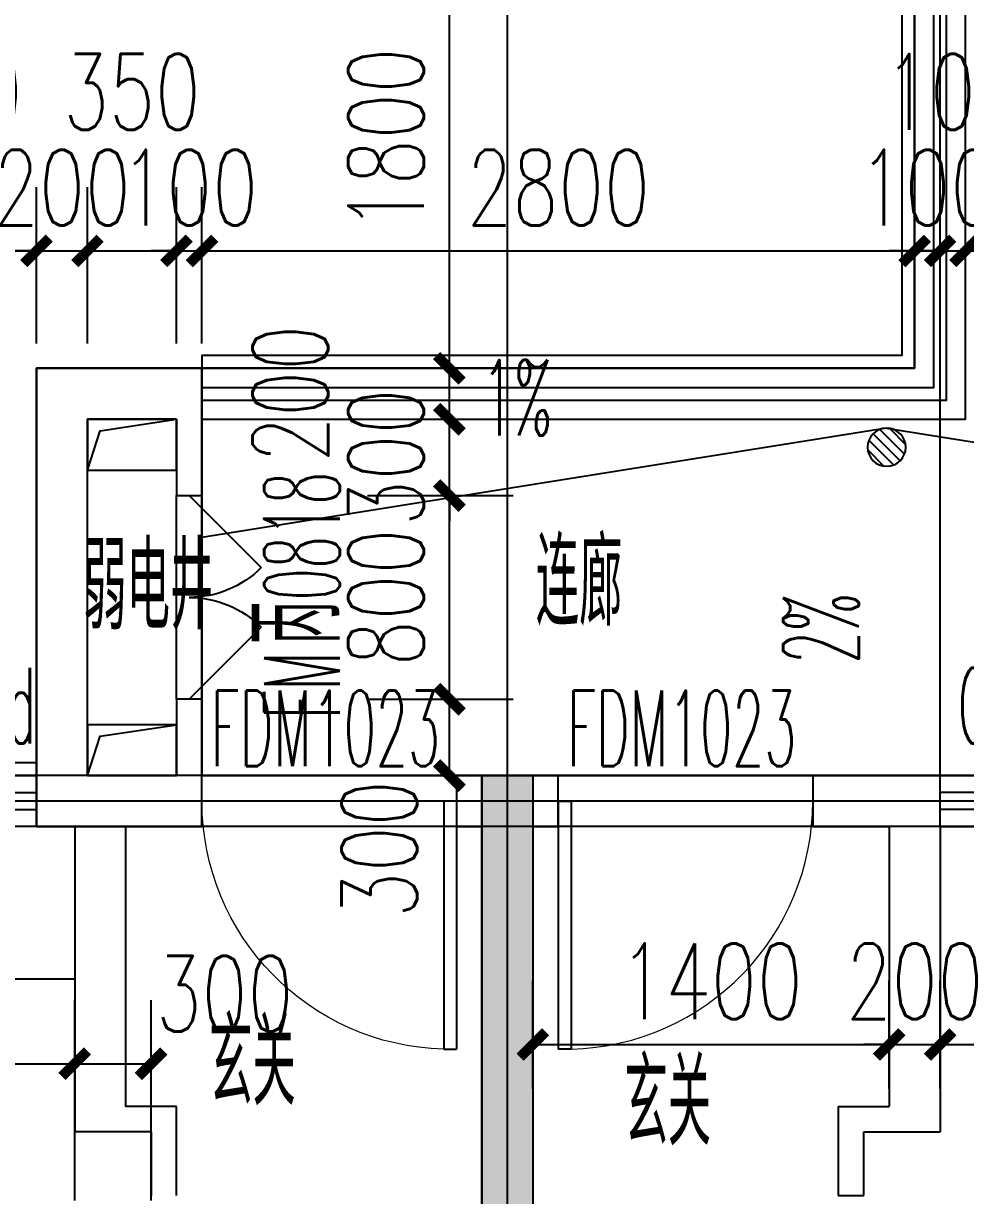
# Model space of a CAD drawing. Extents: x -59851 to 653804, y -249523 to 437614.
# Drawn here: x -25615 to -21914, y 75656 to 80261 of the extents above; entities that cross this region are included whole.
import ezdxf

# ---------------------------------------------------------------- set-up
doc = ezdxf.new("R2010")
doc.units = 0
doc.header["$LTSCALE"] = 1000
doc.header["$MEASUREMENT"] = 0
doc.linetypes.add('CONTINOUS', pattern=[0])
doc.layers.add('A-area(算全面积)', color=21, linetype='Continuous', plot=False)
for name, color, linetype in [('A-Lvtry（厨房）', 5, 'CONTINOUS'), ('A-洞口', 105, 'Continuous'), ('A-第三道尺寸线', 105, 'Continuous'), ('A-线脚看线', 9, 'Continuous'), ('AE-FLOR', 151, 'Continuous'), ('DIM_SYMB', 3, 'Continuous'), ('DOOR_FIRE', 4, 'Continuous'), ('DOOR_FIRE_TEXT', 7, 'Continuous'), ('DOTE', 16, 'Continuous'), ('LABEL_PM', 7, 'Continuous'), ('mianji', 6, 'Continuous'), ('NL', 5, 'Continuous'), ('PUB_HATCH', 8, 'Continuous'), ('PUB_TEXT', 7, 'Continuous'), ('WALL', 2, 'Continuous'), ('WINDOW', 4, 'Continuous'), ('WINDOW_TEXT', 7, 'Continuous'), ('ys', 154, 'Continuous'), ('剪力墙', 6, 'Continuous'), ('栏杆', 142, 'Continuous')]:
    doc.layers.add(name, color=color, linetype=linetype)
doc.styles.add('_TCH_DIM', font='SIMPLEX.shx', dxfattribs={"width": 0.7, "bigfont": 'GBCBIG.shx'})
doc.styles.add('_TCH_DIM_T3', font='SIMPLEX.shx', dxfattribs={"width": 0.705882, "bigfont": 'GBCBIG.shx'})
doc.styles.add('_TCH_WINDOW', font='SIMPLEX.shx', dxfattribs={"width": 0.7, "height": 3.5, "bigfont": 'GBCBIG.shx'})
doc.styles.get("Standard").update_dxf_attribs({"font": 'gbenor.shx', "width": 0.7, "bigfont": 'gbcbig.shx'})
doc.dimstyles.new('_TCH_ARCH&&100', dxfattribs={"dimtxt": 297.5, "dimasz": 100, "dimexe": 250, "dimexo": 300, "dimgap": 100, "dimtad": 1, "dimdec": 0, "dimzin": 0, "dimdsep": 46, "dimtxsty": '_TCH_DIM_T3', "dimblk": 'ARCHTICK', "dimcen": 0.09, "dimclrt": 7, "dimazin": 2, "dimtfac": 1, "dimtdec": 0, "dimtix": 1, "dimtmove": 2, "dimatfit": 3, "dimfxl": 0, "dimtolj": 1, "dimtzin": 0, "dimarcsym": 0})

# ---------------------------------------------------------------- blocks, each defined once
blk = doc.blocks.new('fdsfdsgfdsgb')
at = {"layer": 'mianji'}
for points in [[(-168508.2, 145088.3), (-174408.2, 145088.3), (-174408.2, 146588.3), (-180008.2, 146588.3), (-180008.2, 146788.3), (-180608.2, 146788.3), (-180608.2, 143488.3), (-182008.2, 143488.3), (-182008.2, 146588.3), (-189308.2, 146588.3), (-189308.2, 148188.3), (-189958.2, 148188.3), (-189958.1, 146588.3), (-193608.2, 146588.3), (-193608.2, 146788.3), (-194208.2, 146788.3), (-194208.2, 143488.3), (-195608.2, 143488.3), (-195608.2, 146788.3), (-196208.2, 146788.3)], [(-196808.2, 150288.3), (-186908.2, 150288.3), (-186908.2, 150088.3), (-186508.2, 150088.3), (-186508.2, 148188.3), (-189308.2, 148188.3), (-189308.2, 146588.3), (-184508.2, 146588.3), (-184508.2, 151988.3), (-186308.2, 151988.3), (-186308.2, 152188.3), (-186908.2, 152188.3), (-186908.2, 151988.3), (-196808.2, 151988.3)]]:
    blk.add_lwpolyline(points, dxfattribs=at)
blk = doc.blocks.new('zhouxianssceng0329')
at = {"layer": 'DOTE'}
for p, q in [((-23713.7, 132089.9), (-23713.7, 156469.4)), ((-22013.7, 143398.2), (-22013.7, 156469.4)), ((-3313.7, 143398.2), (-44988.6, 143398.2)), ((5501.3, 143298.2), (-44988.6, 143298.2))]:
    blk.add_line(p, q, dxfattribs=at)
blk = doc.blocks.new('jgjlq030328')
at = {"layer": 'PUB_HATCH'}
blk.add_hatch(color=256, dxfattribs=at).paths.add_polyline_path([(-270135, 17011.9), (-269935, 17011.9), (-269935, 15011.9), (-270135, 15011.9), (-270135, 16811.9)])
at = {"layer": '剪力墙'}
blk.add_lwpolyline([(-270135, 17011.9), (-269935, 17011.9), (-269935, 15011.9), (-270135, 15011.9), (-270135, 16811.9)], close=True, dxfattribs=at)
blk.add_lwpolyline([(-270135, 16811.9), (-270135, 16811.9)], dxfattribs=at)
blk = doc.blocks.new('ssxianjiao0329')
at = {"layer": 'A-线脚看线'}
for points in [[(-22163.7, 146998.2), (-22163.7, 145148.2), (-24913.7, 145148.2), (-24913.7, 145098.2)], [(-25563.6, 143498.2), (-25563.6, 143548.2), (-26513.6, 143548.2), (-26513.6, 143498.2)]]:
    blk.add_lwpolyline(points, dxfattribs=at)
blk = doc.blocks.new('$DorLib2D$00000116')
at = {"color": 0}
for p, q in [((-0.5, 0), (-0.1464, 0.3536)), ((0.5, 0), (0.1464, 0.3536))]:
    blk.add_line(p, q, dxfattribs=at)
for centre, start, end in [((-0.5, 0), 0, 45), ((0.5, 0), 135, 180)]:
    blk.add_arc(centre, 0.5, start, end, dxfattribs=at)
blk = doc.blocks.new('3-122')
at = {"layer": 'A-area(算全面积)'}
blk.add_lwpolyline([(-158972, 87498.2), (-158972, 87498.2), (-158972, 87498.2), (-158972, 84098.2), (-156422, 84098.2), (-156422, 84098.2), (-155172, 84098.2), (-155172, 84098.2), (-153572, 84098.2), (-153572, 84298.2), (-152972, 84298.2), (-152972, 80998.2), (-151572, 80998.2), (-151572, 84298.2), (-150972, 84298.2), (-150972, 84098.2), (-149471.9, 84098.2), (-149471.9, 84098.2), (-148222, 84098.2), (-148222, 84098.2), (-147321.9, 84098.2), (-147322, 85698.2), (-143872, 85698.2), (-143872, 87498.2)], close=True, dxfattribs=at)
at = {"layer": 'A-洞口'}
for points in [[(-146772, 85498.2), (-147122, 85498.2), (-147122, 85298.2), (-146772, 85298.2)], [(-146772, 84298.2), (-147122, 84298.2), (-147122, 84098.2), (-146772, 84098.2)]]:
    blk.add_lwpolyline(points, close=True, dxfattribs=at)
for points in [[(-147122, 85298.2), (-147072.3, 85452.4), (-146772, 85498.2)], [(-147122, 84098.2), (-147072.3, 84252.4), (-146772, 84298.2)]]:
    blk.add_lwpolyline(points, dxfattribs=at)
at = {"layer": 'AE-FLOR'}
for points in [[(-146672, 85498.2), (-143672, 85498.2), (-143672, 87598.2)], [(-146672, 85698.2), (-143872, 85698.2), (-143872, 87598.2)]]:
    blk.add_lwpolyline(points, dxfattribs=at)
at = {"layer": 'DOOR_FIRE'}
for p, q in [((-146772, 84398.2), (-146772, 85198.2)), ((-146672, 84398.2), (-146672, 85198.2))]:
    blk.add_line(p, q, dxfattribs=at)
at = {"layer": 'WALL'}
for p, q in [((-147322, 85698.2), (-146672, 85698.2)), ((-147322, 83898.2), (-147322, 85698.2)), ((-146672, 85198.2), (-146672, 85698.2)), ((-147122, 85498.2), (-146772, 85498.2)), ((-147122, 84098.2), (-147122, 85498.2)), ((-146772, 85498.2), (-146772, 85198.2)), ((-146772, 85198.2), (-146672, 85198.2)), ((-146672, 84398.2), (-146772, 84398.2)), ((-146772, 84398.2), (-146772, 84098.2)), ((-146672, 83898.2), (-146672, 84398.2)), ((-147122, 84098.2), (-146772, 84098.2)), ((-147322, 83898.2), (-146672, 83898.2))]:
    blk.add_line(p, q, dxfattribs=at)
at = {"layer": '栏杆'}
for points in [[(-146672, 85573.2), (-143747, 85573.2), (-143747, 87598.2)], [(-146672, 85623.2), (-143797, 85623.2), (-143797, 87598.2)]]:
    blk.add_lwpolyline(points, dxfattribs=at)
at = {"layer": 'DOOR_FIRE', "xscale": -800, "yscale": 800, "zscale": 100, "rotation": 270}
blk.add_blockref('$DorLib2D$00000116', (-146722, 84798.2), dxfattribs=at)
at = {"layer": 'DOOR_FIRE_TEXT', "style": '_TCH_WINDOW'}
for s, height, width, p in [('0818', 297.5, 0.494118, (-146130.6, 84786.2)), ('丙', 337.6, 0.7, (-146130.6, 84614.2)), ('FM', 297.5, 0.494118, (-146130.6, 84320.2))]:
    blk.add_text(s, height=height, rotation=90, dxfattribs=dict(at, width=width)).set_placement(p)
at = {"layer": 'PUB_TEXT', "width": 0.7}
for s, p in [('连廊', (-145360.4, 84688)), ('弱电井', (-147138.2, 84672.9))]:
    blk.add_text(s, height=337.59, dxfattribs=at).set_placement(p)
blk = doc.blocks.new('$DorLib2D$00000001')
for p, q in [((0.45, 0.975), (0.5, 0.975)), ((0.45, 0), (0.45, 0.975)), ((0.5, 0), (0.5, 0.975)), ((0.5, 0), (0.45, 0))]:
    blk.add_line(p, q)
at = {"lineweight": 13}
blk.add_arc((0.475, 0), 0.975, 91.4693, 180, dxfattribs=at)
blk = doc.blocks.new('$TCHSYS$WIN2D')
for p, q in [((-0.5, 0.5), (0.5, 0.5)), ((-0.5, 0.5), (-0.5, -0.5)), ((0.5, 0.5), (0.5, -0.5)), ((0.5, 0.1667), (-0.5, 0.1667)), ((0.5, -0.1667), (-0.5, -0.1667)), ((-0.5, -0.5), (0.5, -0.5))]:
    blk.add_line(p, q)
blk = doc.blocks.new('_ArchTick')
at = {"color": 0, "linetype": 'ByBlock', "const_width": 0.4}
blk.add_lwpolyline([(-0.5, -0.5), (0.5, 0.5)], dxfattribs=at)
blk = doc.blocks.new('*D745')
at = {"layer": 'A-第三道尺寸线', "color": 0, "lineweight": -2, "transparency": 16777216}
for p, q in [((-73179, -36371.8), (-73179, -35584)), ((-71579, -36371.8), (-71579, -35584)), ((-73179, -35834), (-71579, -35834))]:
    blk.add_line(p, q, dxfattribs=at)
at = {"layer": 'Defpoints', "color": 0, "transparency": 16777216}
for p in [(-71579, -35834), (-73179, -36671.8), (-71579, -36671.8)]:
    blk.add_point(p, dxfattribs=at)
at = {"layer": 'A-第三道尺寸线', "color": 0, "lineweight": -2, "transparency": 16777216, "xscale": 100, "yscale": 100, "zscale": 100, "rotation": 180}
blk.add_blockref('_ArchTick', (-73179, -35834), dxfattribs=at)
at = {"layer": 'A-第三道尺寸线', "color": 0, "lineweight": -2, "transparency": 16777216, "xscale": 100, "yscale": 100, "zscale": 100}
blk.add_blockref('_ArchTick', (-71579, -35834), dxfattribs=at)
at = {"layer": 'A-第三道尺寸线', "color": 7, "transparency": 16777216, "insert": (-72379, -35585.2), "char_height": 297.5, "attachment_point": 5, "style": '_TCH_DIM_T3'}
blk.add_mtext('\\A1;1600', dxfattribs=at)
blk = doc.blocks.new('*D746')
at = {"layer": 'A-第三道尺寸线', "color": 0, "lineweight": -2, "transparency": 16777216}
for p, q in [((-71579, -36371.8), (-71579, -35584)), ((-71279, -36371.8), (-71279, -35584)), ((-71579, -35834), (-71279, -35834))]:
    blk.add_line(p, q, dxfattribs=at)
at = {"layer": 'Defpoints', "color": 0, "transparency": 16777216}
for p in [(-71279, -35834), (-71579, -36671.8), (-71279, -36671.8)]:
    blk.add_point(p, dxfattribs=at)
at = {"layer": 'A-第三道尺寸线', "color": 0, "lineweight": -2, "transparency": 16777216, "xscale": 100, "yscale": 100, "zscale": 100, "rotation": 180}
blk.add_blockref('_ArchTick', (-71579, -35834), dxfattribs=at)
at = {"layer": 'A-第三道尺寸线', "color": 0, "lineweight": -2, "transparency": 16777216, "xscale": 100, "yscale": 100, "zscale": 100}
blk.add_blockref('_ArchTick', (-71279, -35834), dxfattribs=at)
at = {"layer": 'A-第三道尺寸线', "color": 7, "transparency": 16777216, "insert": (-70990, -35559), "char_height": 297.5, "attachment_point": 5, "style": '_TCH_DIM_T3'}
blk.add_mtext('\\A1;300', dxfattribs=at)
blk = doc.blocks.new('_LV13')
at = {"color": 0}
for p, q in [((-0.071, 0.495), (-0.495, 0.071)), ((0.183, 0.465), (-0.465, -0.183)), ((0.354, 0.354), (-0.354, -0.354)), ((0.465, 0.183), (-0.183, -0.465)), ((0.495, -0.071), (0.071, -0.495))]:
    blk.add_line(p, q, dxfattribs=at)
blk.add_circle((0, 0), 0.5)
blk = doc.blocks.new('*D958')
at = {"layer": 'A-第三道尺寸线', "color": 0, "lineweight": -2, "transparency": 16777216}
for p, q in [((-23613.7, 76074.7), (-23613.7, 76499)), ((-22213.7, 76074.7), (-22213.7, 76499)), ((-23613.7, 76249), (-22213.7, 76249))]:
    blk.add_line(p, q, dxfattribs=at)
at = {"layer": 'Defpoints', "color": 0, "transparency": 16777216}
for p in [(-22213.7, 76249), (-23613.7, 75774.7), (-22213.7, 75774.7)]:
    blk.add_point(p, dxfattribs=at)
at = {"layer": 'A-第三道尺寸线', "color": 0, "lineweight": -2, "transparency": 16777216, "xscale": 100, "yscale": 100, "zscale": 100, "rotation": 180}
blk.add_blockref('_ArchTick', (-23613.7, 76249), dxfattribs=at)
at = {"layer": 'A-第三道尺寸线', "color": 0, "lineweight": -2, "transparency": 16777216, "xscale": 100, "yscale": 100, "zscale": 100}
blk.add_blockref('_ArchTick', (-22213.7, 76249), dxfattribs=at)
at = {"layer": 'A-第三道尺寸线', "color": 7, "transparency": 16777216, "insert": (-22913.7, 76497.8), "char_height": 297.5, "attachment_point": 5, "style": '_TCH_DIM_T3'}
blk.add_mtext('\\A1;1400', dxfattribs=at)
blk = doc.blocks.new('*D959')
at = {"layer": 'A-第三道尺寸线', "color": 0, "lineweight": -2, "transparency": 16777216}
for p, q in [((-22213.7, 76074.7), (-22213.7, 76499)), ((-22013.7, 76074.7), (-22013.7, 76499)), ((-22213.7, 76249), (-22313.7, 76249)), ((-22213.7, 76249), (-22013.7, 76249)), ((-22013.7, 76249), (-21913.7, 76249))]:
    blk.add_line(p, q, dxfattribs=at)
at = {"layer": 'Defpoints', "color": 0, "transparency": 16777216}
for p in [(-22013.7, 76249), (-22213.7, 75774.7), (-22013.7, 75774.7)]:
    blk.add_point(p, dxfattribs=at)
at = {"layer": 'A-第三道尺寸线', "color": 0, "lineweight": -2, "transparency": 16777216, "xscale": 100, "yscale": 100, "zscale": 100}
blk.add_blockref('_ArchTick', (-22213.7, 76249), dxfattribs=at)
at = {"layer": 'A-第三道尺寸线', "color": 0, "lineweight": -2, "transparency": 16777216, "xscale": 100, "yscale": 100, "zscale": 100, "rotation": 180}
blk.add_blockref('_ArchTick', (-22013.7, 76249), dxfattribs=at)
at = {"layer": 'A-第三道尺寸线', "color": 7, "transparency": 16777216, "insert": (-22113.7, 76497.8), "char_height": 297.5, "attachment_point": 5, "style": '_TCH_DIM_T3'}
blk.add_mtext('\\A1;200', dxfattribs=at)
blk = doc.blocks.new('*D960')
at = {"layer": 'A-第三道尺寸线', "color": 0, "lineweight": -2, "transparency": 16777216}
for p, q in [((-22013.7, 76074.7), (-22013.7, 76499)), ((-20413.7, 76074.7), (-20413.7, 76499)), ((-22013.7, 76249), (-20413.7, 76249))]:
    blk.add_line(p, q, dxfattribs=at)
at = {"layer": 'Defpoints', "color": 0, "transparency": 16777216}
for p in [(-20413.7, 76249), (-22013.7, 75774.7), (-20413.7, 75774.7)]:
    blk.add_point(p, dxfattribs=at)
at = {"layer": 'A-第三道尺寸线', "color": 0, "lineweight": -2, "transparency": 16777216, "xscale": 100, "yscale": 100, "zscale": 100, "rotation": 180}
blk.add_blockref('_ArchTick', (-22013.7, 76249), dxfattribs=at)
at = {"layer": 'A-第三道尺寸线', "color": 0, "lineweight": -2, "transparency": 16777216, "xscale": 100, "yscale": 100, "zscale": 100}
blk.add_blockref('_ArchTick', (-20413.7, 76249), dxfattribs=at)
at = {"layer": 'A-第三道尺寸线', "color": 7, "transparency": 16777216, "insert": (-21213.7, 76497.8), "char_height": 297.5, "attachment_point": 5, "style": '_TCH_DIM_T3'}
blk.add_mtext('\\A1;1600', dxfattribs=at)
blk = doc.blocks.new('*D2089')
at = {"layer": 'A-第三道尺寸线', "color": 0, "lineweight": -2, "transparency": 16777216}
for p, q in [((-26213.7, 79003.6), (-26213.7, 79617)), ((-25563.7, 79003.6), (-25563.7, 79617)), ((-26213.7, 79367), (-25563.7, 79367))]:
    blk.add_line(p, q, dxfattribs=at)
at = {"layer": 'Defpoints', "color": 0, "transparency": 16777216}
for p in [(-25563.7, 79367), (-26213.7, 78703.6), (-25563.7, 78703.6)]:
    blk.add_point(p, dxfattribs=at)
at = {"layer": 'A-第三道尺寸线', "color": 0, "lineweight": -2, "transparency": 16777216, "xscale": 100, "yscale": 100, "zscale": 100, "rotation": 180}
blk.add_blockref('_ArchTick', (-26213.7, 79367), dxfattribs=at)
at = {"layer": 'A-第三道尺寸线', "color": 0, "lineweight": -2, "transparency": 16777216, "xscale": 100, "yscale": 100, "zscale": 100}
blk.add_blockref('_ArchTick', (-25563.7, 79367), dxfattribs=at)
at = {"layer": 'A-第三道尺寸线', "color": 7, "transparency": 16777216, "insert": (-25888.7, 79992), "char_height": 297.5, "attachment_point": 5, "style": '_TCH_DIM_T3'}
blk.add_mtext('\\A1;650', dxfattribs=at)
blk = doc.blocks.new('*D2090')
at = {"layer": 'A-第三道尺寸线', "color": 0, "lineweight": -2, "transparency": 16777216}
for p, q in [((-25563.7, 79003.6), (-25563.7, 79617)), ((-25363.7, 79003.6), (-25363.7, 79617)), ((-25563.7, 79367), (-25663.7, 79367)), ((-25563.7, 79367), (-25363.7, 79367)), ((-25363.7, 79367), (-25263.7, 79367))]:
    blk.add_line(p, q, dxfattribs=at)
at = {"layer": 'Defpoints', "color": 0, "transparency": 16777216}
for p in [(-25363.7, 79367), (-25563.7, 78703.6), (-25363.7, 78703.6)]:
    blk.add_point(p, dxfattribs=at)
at = {"layer": 'A-第三道尺寸线', "color": 0, "lineweight": -2, "transparency": 16777216, "xscale": 100, "yscale": 100, "zscale": 100}
blk.add_blockref('_ArchTick', (-25563.7, 79367), dxfattribs=at)
at = {"layer": 'A-第三道尺寸线', "color": 0, "lineweight": -2, "transparency": 16777216, "xscale": 100, "yscale": 100, "zscale": 100, "rotation": 180}
blk.add_blockref('_ArchTick', (-25363.7, 79367), dxfattribs=at)
at = {"layer": 'A-第三道尺寸线', "color": 7, "transparency": 16777216, "insert": (-25463.7, 79615.7), "char_height": 297.5, "attachment_point": 5, "style": '_TCH_DIM_T3'}
blk.add_mtext('\\A1;200', dxfattribs=at)
blk = doc.blocks.new('*D2091')
at = {"layer": 'A-第三道尺寸线', "color": 0, "lineweight": -2, "transparency": 16777216}
for p, q in [((-25363.7, 79003.6), (-25363.7, 79617)), ((-25013.7, 79003.6), (-25013.7, 79617)), ((-25363.7, 79367), (-25013.7, 79367))]:
    blk.add_line(p, q, dxfattribs=at)
at = {"layer": 'Defpoints', "color": 0, "transparency": 16777216}
for p in [(-25013.7, 79367), (-25363.7, 78703.6), (-25013.7, 78703.6)]:
    blk.add_point(p, dxfattribs=at)
at = {"layer": 'A-第三道尺寸线', "color": 0, "lineweight": -2, "transparency": 16777216, "xscale": 100, "yscale": 100, "zscale": 100, "rotation": 180}
blk.add_blockref('_ArchTick', (-25363.7, 79367), dxfattribs=at)
at = {"layer": 'A-第三道尺寸线', "color": 0, "lineweight": -2, "transparency": 16777216, "xscale": 100, "yscale": 100, "zscale": 100}
blk.add_blockref('_ArchTick', (-25013.7, 79367), dxfattribs=at)
at = {"layer": 'A-第三道尺寸线', "color": 7, "transparency": 16777216, "insert": (-25188.7, 79992), "char_height": 297.5, "attachment_point": 5, "style": '_TCH_DIM_T3'}
blk.add_mtext('\\A1;350', dxfattribs=at)
blk = doc.blocks.new('*D2092')
at = {"layer": 'A-第三道尺寸线', "color": 0, "lineweight": -2, "transparency": 16777216}
for p, q in [((-25013.7, 79003.6), (-25013.7, 79617)), ((-24913.7, 79003.6), (-24913.7, 79617)), ((-25013.7, 79367), (-25113.7, 79367)), ((-25013.7, 79367), (-24913.7, 79367)), ((-24913.7, 79367), (-24813.7, 79367))]:
    blk.add_line(p, q, dxfattribs=at)
at = {"layer": 'Defpoints', "color": 0, "transparency": 16777216}
for p in [(-24913.7, 79367), (-25013.7, 78703.6), (-24913.7, 78703.6)]:
    blk.add_point(p, dxfattribs=at)
at = {"layer": 'A-第三道尺寸线', "color": 0, "lineweight": -2, "transparency": 16777216, "xscale": 100, "yscale": 100, "zscale": 100}
blk.add_blockref('_ArchTick', (-25013.7, 79367), dxfattribs=at)
at = {"layer": 'A-第三道尺寸线', "color": 0, "lineweight": -2, "transparency": 16777216, "xscale": 100, "yscale": 100, "zscale": 100, "rotation": 180}
blk.add_blockref('_ArchTick', (-24913.7, 79367), dxfattribs=at)
at = {"layer": 'A-第三道尺寸线', "color": 7, "transparency": 16777216, "insert": (-24963.7, 79615.7), "char_height": 297.5, "attachment_point": 5, "style": '_TCH_DIM_T3'}
blk.add_mtext('\\A1;100', dxfattribs=at)
blk = doc.blocks.new('*D2093')
at = {"layer": 'A-第三道尺寸线', "color": 0, "lineweight": -2, "transparency": 16777216}
for p, q in [((-24913.7, 79003.6), (-24913.7, 79617)), ((-22113.7, 79003.6), (-22113.7, 79617)), ((-24913.7, 79367), (-22113.7, 79367))]:
    blk.add_line(p, q, dxfattribs=at)
at = {"layer": 'Defpoints', "color": 0, "transparency": 16777216}
for p in [(-22113.7, 79367), (-24913.7, 78703.6), (-22113.7, 78703.6)]:
    blk.add_point(p, dxfattribs=at)
at = {"layer": 'A-第三道尺寸线', "color": 0, "lineweight": -2, "transparency": 16777216, "xscale": 100, "yscale": 100, "zscale": 100, "rotation": 180}
blk.add_blockref('_ArchTick', (-24913.7, 79367), dxfattribs=at)
at = {"layer": 'A-第三道尺寸线', "color": 0, "lineweight": -2, "transparency": 16777216, "xscale": 100, "yscale": 100, "zscale": 100}
blk.add_blockref('_ArchTick', (-22113.7, 79367), dxfattribs=at)
at = {"layer": 'A-第三道尺寸线', "color": 7, "transparency": 16777216, "insert": (-23513.7, 79615.7), "char_height": 297.5, "attachment_point": 5, "style": '_TCH_DIM_T3'}
blk.add_mtext('\\A1;2800', dxfattribs=at)
blk = doc.blocks.new('*D2094')
at = {"layer": 'A-第三道尺寸线', "color": 0, "lineweight": -2, "transparency": 16777216}
for p, q in [((-22113.7, 79003.6), (-22113.7, 79617)), ((-22013.7, 79003.6), (-22013.7, 79617)), ((-22113.7, 79367), (-22213.7, 79367)), ((-22113.7, 79367), (-22013.7, 79367)), ((-22013.7, 79367), (-21913.7, 79367))]:
    blk.add_line(p, q, dxfattribs=at)
at = {"layer": 'Defpoints', "color": 0, "transparency": 16777216}
for p in [(-22013.7, 79367), (-22113.7, 78703.6), (-22013.7, 78703.6)]:
    blk.add_point(p, dxfattribs=at)
at = {"layer": 'A-第三道尺寸线', "color": 0, "lineweight": -2, "transparency": 16777216, "xscale": 100, "yscale": 100, "zscale": 100}
blk.add_blockref('_ArchTick', (-22113.7, 79367), dxfattribs=at)
at = {"layer": 'A-第三道尺寸线', "color": 0, "lineweight": -2, "transparency": 16777216, "xscale": 100, "yscale": 100, "zscale": 100, "rotation": 180}
blk.add_blockref('_ArchTick', (-22013.7, 79367), dxfattribs=at)
at = {"layer": 'A-第三道尺寸线', "color": 7, "transparency": 16777216, "insert": (-22063.7, 79615.7), "char_height": 297.5, "attachment_point": 5, "style": '_TCH_DIM_T3'}
blk.add_mtext('\\A1;100', dxfattribs=at)
blk = doc.blocks.new('*D2095')
at = {"layer": 'A-第三道尺寸线', "color": 0, "lineweight": -2, "transparency": 16777216}
for p, q in [((-22013.7, 79003.6), (-22013.7, 79617)), ((-21913.7, 79003.6), (-21913.7, 79617)), ((-22013.7, 79367), (-22113.7, 79367)), ((-22013.7, 79367), (-21913.7, 79367)), ((-21913.7, 79367), (-21813.7, 79367))]:
    blk.add_line(p, q, dxfattribs=at)
at = {"layer": 'Defpoints', "color": 0, "transparency": 16777216}
for p in [(-21913.7, 79367), (-22013.7, 78703.6), (-21913.7, 78703.6)]:
    blk.add_point(p, dxfattribs=at)
at = {"layer": 'A-第三道尺寸线', "color": 0, "lineweight": -2, "transparency": 16777216, "xscale": 100, "yscale": 100, "zscale": 100}
blk.add_blockref('_ArchTick', (-22013.7, 79367), dxfattribs=at)
at = {"layer": 'A-第三道尺寸线', "color": 0, "lineweight": -2, "transparency": 16777216, "xscale": 100, "yscale": 100, "zscale": 100, "rotation": 180}
blk.add_blockref('_ArchTick', (-21913.7, 79367), dxfattribs=at)
at = {"layer": 'A-第三道尺寸线', "color": 7, "transparency": 16777216, "insert": (-21963.7, 79992), "char_height": 297.5, "attachment_point": 5, "style": '_TCH_DIM_T3'}
blk.add_mtext('\\A1;100', dxfattribs=at)
blk = doc.blocks.new('*D2096')
at = {"layer": 'A-第三道尺寸线', "color": 0, "lineweight": -2, "transparency": 16777216}
for p, q in [((-21913.7, 79003.6), (-21913.7, 79617)), ((-20113.7, 79003.6), (-20113.7, 79617)), ((-21913.7, 79367), (-20113.7, 79367))]:
    blk.add_line(p, q, dxfattribs=at)
at = {"layer": 'Defpoints', "color": 0, "transparency": 16777216}
for p in [(-20113.7, 79367), (-21913.7, 78703.6), (-20113.7, 78703.6)]:
    blk.add_point(p, dxfattribs=at)
at = {"layer": 'A-第三道尺寸线', "color": 0, "lineweight": -2, "transparency": 16777216, "xscale": 100, "yscale": 100, "zscale": 100, "rotation": 180}
blk.add_blockref('_ArchTick', (-21913.7, 79367), dxfattribs=at)
at = {"layer": 'A-第三道尺寸线', "color": 0, "lineweight": -2, "transparency": 16777216, "xscale": 100, "yscale": 100, "zscale": 100}
blk.add_blockref('_ArchTick', (-20113.7, 79367), dxfattribs=at)
at = {"layer": 'A-第三道尺寸线', "color": 7, "transparency": 16777216, "insert": (-21013.7, 79615.7), "char_height": 297.5, "attachment_point": 5, "style": '_TCH_DIM_T3'}
blk.add_mtext('\\A1;1800', dxfattribs=at)
blk = doc.blocks.new('*D2897')
at = {"layer": 'A-第三道尺寸线', "color": 0, "lineweight": -2, "transparency": 16777216}
for p, q in [((-24263.5, 77605.7), (-23691.6, 77605.7)), ((-23941.6, 77305.7), (-23941.6, 77605.7)), ((-24263.5, 77305.7), (-23691.6, 77305.7))]:
    blk.add_line(p, q, dxfattribs=at)
at = {"layer": 'Defpoints', "color": 0, "transparency": 16777216}
for p in [(-24563.5, 77605.7), (-23941.6, 77605.7), (-24563.5, 77305.7)]:
    blk.add_point(p, dxfattribs=at)
at = {"layer": 'A-第三道尺寸线', "color": 0, "lineweight": -2, "transparency": 16777216, "xscale": 100, "yscale": 100, "zscale": 100}
for p, rotation in [((-23941.6, 77605.7), 90), ((-23941.6, 77305.7), 270)]:
    blk.add_blockref('_ArchTick', p, dxfattribs=dict(at, rotation=rotation))
at = {"layer": 'A-第三道尺寸线', "color": 7, "transparency": 16777216, "insert": (-24216.6, 77016.7), "char_height": 297.5, "attachment_point": 5, "rotation": 90, "style": '_TCH_DIM_T3'}
blk.add_mtext('\\A1;300', dxfattribs=at)
blk = doc.blocks.new('*D2898')
at = {"layer": 'A-第三道尺寸线', "color": 0, "lineweight": -2, "transparency": 16777216}
for p, q in [((-24263.5, 78405.7), (-23691.6, 78405.7)), ((-23941.6, 77605.7), (-23941.6, 78405.7)), ((-24263.5, 77605.7), (-23691.6, 77605.7))]:
    blk.add_line(p, q, dxfattribs=at)
at = {"layer": 'Defpoints', "color": 0, "transparency": 16777216}
for p in [(-24563.5, 78405.7), (-23941.6, 78405.7), (-24563.5, 77605.7)]:
    blk.add_point(p, dxfattribs=at)
at = {"layer": 'A-第三道尺寸线', "color": 0, "lineweight": -2, "transparency": 16777216, "xscale": 100, "yscale": 100, "zscale": 100}
for p, rotation in [((-23941.6, 78405.7), 90), ((-23941.6, 77605.7), 270)]:
    blk.add_blockref('_ArchTick', p, dxfattribs=dict(at, rotation=rotation))
at = {"layer": 'A-第三道尺寸线', "color": 7, "transparency": 16777216, "insert": (-24190.4, 78005.7), "char_height": 297.5, "attachment_point": 5, "rotation": 90, "style": '_TCH_DIM_T3'}
blk.add_mtext('\\A1;800', dxfattribs=at)
blk = doc.blocks.new('*D2899')
at = {"layer": 'A-第三道尺寸线', "color": 0, "lineweight": -2, "transparency": 16777216}
for p, q in [((-23941.6, 78705.7), (-23941.6, 78805.7)), ((-24263.5, 78705.7), (-23691.6, 78705.7)), ((-23941.6, 78405.7), (-23941.6, 78705.7)), ((-24263.5, 78405.7), (-23691.6, 78405.7)), ((-23941.6, 78405.7), (-23941.6, 78305.7))]:
    blk.add_line(p, q, dxfattribs=at)
at = {"layer": 'Defpoints', "color": 0, "transparency": 16777216}
for p in [(-24563.5, 78705.7), (-23941.6, 78705.7), (-24563.5, 78405.7)]:
    blk.add_point(p, dxfattribs=at)
at = {"layer": 'A-第三道尺寸线', "color": 0, "lineweight": -2, "transparency": 16777216, "xscale": 100, "yscale": 100, "zscale": 100}
for p, rotation in [((-23941.6, 78705.7), 270), ((-23941.6, 78405.7), 90)]:
    blk.add_blockref('_ArchTick', p, dxfattribs=dict(at, rotation=rotation))
at = {"layer": 'A-第三道尺寸线', "color": 7, "transparency": 16777216, "insert": (-24190.4, 78555.7), "char_height": 297.5, "attachment_point": 5, "rotation": 90, "style": '_TCH_DIM_T3'}
blk.add_mtext('\\A1;300', dxfattribs=at)
blk = doc.blocks.new('*D2900')
at = {"layer": 'A-第三道尺寸线', "color": 0, "lineweight": -2, "transparency": 16777216}
for p, q in [((-24263.5, 78905.7), (-23691.6, 78905.7)), ((-23941.6, 78705.7), (-23941.6, 78905.7)), ((-24263.5, 78705.7), (-23691.6, 78705.7))]:
    blk.add_line(p, q, dxfattribs=at)
at = {"layer": 'Defpoints', "color": 0, "transparency": 16777216}
for p in [(-24563.5, 78905.7), (-23941.6, 78905.7), (-24563.5, 78705.7)]:
    blk.add_point(p, dxfattribs=at)
at = {"layer": 'A-第三道尺寸线', "color": 0, "lineweight": -2, "transparency": 16777216, "xscale": 100, "yscale": 100, "zscale": 100}
for p, rotation in [((-23941.6, 78905.7), 90), ((-23941.6, 78705.7), 270)]:
    blk.add_blockref('_ArchTick', p, dxfattribs=dict(at, rotation=rotation))
at = {"layer": 'A-第三道尺寸线', "color": 7, "transparency": 16777216, "insert": (-24566.6, 78805.7), "char_height": 297.5, "attachment_point": 5, "rotation": 90, "style": '_TCH_DIM_T3'}
blk.add_mtext('\\A1;200', dxfattribs=at)
blk = doc.blocks.new('*D2901')
at = {"layer": 'A-第三道尺寸线', "color": 0, "lineweight": -2, "transparency": 16777216}
for p, q in [((-24263.5, 80705.7), (-23691.6, 80705.7)), ((-23941.6, 78905.7), (-23941.6, 80705.7)), ((-24263.5, 78905.7), (-23691.6, 78905.7))]:
    blk.add_line(p, q, dxfattribs=at)
at = {"layer": 'Defpoints', "color": 0, "transparency": 16777216}
for p in [(-24563.5, 80705.7), (-23941.6, 80705.7), (-24563.5, 78905.7)]:
    blk.add_point(p, dxfattribs=at)
at = {"layer": 'A-第三道尺寸线', "color": 0, "lineweight": -2, "transparency": 16777216, "xscale": 100, "yscale": 100, "zscale": 100}
for p, rotation in [((-23941.6, 80705.7), 90), ((-23941.6, 78905.7), 270)]:
    blk.add_blockref('_ArchTick', p, dxfattribs=dict(at, rotation=rotation))
at = {"layer": 'A-第三道尺寸线', "color": 7, "transparency": 16777216, "insert": (-24190.4, 79805.7), "char_height": 297.5, "attachment_point": 5, "rotation": 90, "style": '_TCH_DIM_T3'}
blk.add_mtext('\\A1;1800', dxfattribs=at)
blk = doc.blocks.new('750CHUFANGNCHUANG')
at = {"layer": 'A-Lvtry（厨房）', "ltscale": 3}
blk.add_lwpolyline([(-71578.9, -35501.8), (-72578.9, -35501.8), (-72578.9, -37301.8), (-71278.9, -37301.8)], dxfattribs=at)
at = {"layer": 'WALL'}
for p, q in [((-71479, -34701.8), (-71729, -34701.8)), ((-71729, -34701.8), (-71729, -34901.8)), ((-71079, -34701.8), (-71479, -34701.8)), ((-71079, -34901.8), (-71079, -34701.8)), ((-69779, -34701.8), (-70079, -34701.8)), ((-70079, -34701.8), (-70079, -34901.8)), ((-69779, -34701.8), (-69779, -43601.8)), ((-71729, -34901.8), (-71579, -34901.8)), ((-71579, -34901.8), (-71579, -36101.8)), ((-71379, -34901.8), (-71379, -36001.8)), ((-71379, -34901.8), (-71079, -34901.8)), ((-70079, -34901.8), (-69979, -34901.8)), ((-69979, -34901.8), (-69979, -43501.8)), ((-71179, -36001.8), (-71379, -36001.8)), ((-71179, -36351.8), (-71179, -36001.8)), ((-71279, -36101.8), (-71579, -36101.8)), ((-71279, -36101.8), (-71279, -36351.8))]:
    blk.add_line(p, q, dxfattribs=at)
at = {"layer": 'WINDOW'}
blk.add_line((-70079, -34701.8), (-71079, -34701.8), dxfattribs=at)
ref = blk.add_blockref('$TCHSYS$WIN2D', (-72104, -34801.8), dxfattribs=dict(at, xscale=750, yscale=200, zscale=750, rotation=180))
ref.add_attrib('A', 'C0815d', (-72485.5, -34575.5), dxfattribs={"layer": 'WINDOW_TEXT', "height": 297.5, "style": '_TCH_WINDOW', "width": 0.494118})
ref = blk.add_blockref('$DorLib2D$00000001', (-70579, -34801.8), dxfattribs=dict(at, xscale=-1000, yscale=1000, zscale=-1000, rotation=180))
ref.add_attrib('A', 'FDM1023', (-71044.5, -34665.4), dxfattribs={"layer": 'WINDOW_TEXT', "height": 297.5, "style": '_TCH_WINDOW', "width": 0.494118})
at = {"layer": 'PUB_TEXT', "width": 0.7}
blk.add_text('玄关', height=337.59, dxfattribs=at).set_placement((-71050.8, -35997.6))
at = {"layer": 'A-第三道尺寸线'}
dim = blk.add_linear_dim(base=(-71279, -35834), p1=(-71579, -36671.8), p2=(-71279, -36671.8), angle=0, dimstyle='_TCH_ARCH&&100', dxfattribs=at)
dim.commit()
dim.dimension.update_dxf_attribs({"geometry": '*D746', "text_midpoint": (-70990, -35559), "dimtype": 129})
dim = blk.add_aligned_dim(p1=(-73179, -36671.8), p2=(-71579, -36671.8), distance=837.8, dimstyle='_TCH_ARCH&&100', dxfattribs=at)
dim.commit()
dim.dimension.update_dxf_attribs({"geometry": '*D745', "text_midpoint": (-72379, -35585.2)})

msp = doc.modelspace()

# ---------------------------------------------------------------- linework, layer by layer
at = {"layer": 'DIM_SYMB'}
msp.add_lwpolyline([(-23984, 78536.4, 0, 0, 0), (-23489, 78536.4, 80, 0, 0), (-23189, 78536.4, 0, 0, 0)], format="xyseb", dxfattribs=at)
at = {"layer": 'ys'}
for points in [[(-22223.7, 78670.7), (-24913.7, 78240.7)], [(-22223.7, 78670.7), (-20113.7, 78333.4)]]:
    msp.add_lwpolyline(points, dxfattribs=at)

# ---------------------------------------------------------------- block references
for name, p in [('zhouxianssceng0329', (0, -66192.5)), ('ssxianjiao0329', (0, -66192.5)), ('fdsfdsgfdsgb', (164394.5, -69282.6))]:
    msp.add_blockref(name, p)
at = {"layer": 'LABEL_PM'}
msp.add_blockref('3-122', (121758.3, -6792.5), dxfattribs=at)
at = {"layer": 'NL', "ltscale": 0.5, "extrusion": (0, 0, -1), "xscale": 150, "yscale": 150, "zscale": -150}
msp.add_blockref('_LV13', (22223.7, 78595.7), dxfattribs=at)
at = {"layer": '剪力墙'}
msp.add_blockref('jgjlq030328', (246321.3, 60293.8), dxfattribs=at)

# ---------------------------------------------------------------- texts
at = {"layer": 'PUB_TEXT', "style": '_TCH_DIM', "width": 0.494118}
msp.add_text('1%', height=297.5, dxfattribs=at).set_placement((-23814.3, 78641.4))
msp.add_text('2%', height=297.5, rotation=90, dxfattribs=at).set_placement((-22333.2, 77745.9))

# ---------------------------------------------------------------- dimensions: what is measured, and where the dimension line sits
at = {"layer": 'A-第三道尺寸线'}
for p1, p2, distance, picture, middle in [((-24563.5, 78905.7), (-24563.5, 80705.7), -621.9, '*D2901', (-24190.4, 79805.7)), ((-25563.7, 78703.6), (-25363.7, 78703.6), 663.4, '*D2090', (-25463.7, 79615.7)), ((-25013.7, 78703.6), (-24913.7, 78703.6), 663.4, '*D2092', (-24963.7, 79615.7)), ((-24913.7, 78703.6), (-22113.7, 78703.6), 663.4, '*D2093', (-23513.7, 79615.7)), ((-22113.7, 78703.6), (-22013.7, 78703.6), 663.4, '*D2094', (-22063.7, 79615.7)), ((-21913.7, 78703.6), (-20113.7, 78703.6), 663.4, '*D2096', (-21013.7, 79615.7)), ((-24563.5, 78405.7), (-24563.5, 78705.7), -621.9, '*D2899', (-24190.4, 78555.7))]:
    dim = msp.add_aligned_dim(p1=p1, p2=p2, distance=distance, dimstyle='_TCH_ARCH&&100', dxfattribs=at)
    dim.commit()
    dim.dimension.update_dxf_attribs({"geometry": picture, "text_midpoint": middle})
for base, p1, p2, angle, picture, middle in [((-25563.7, 79367), (-26213.7, 78703.6), (-25563.7, 78703.6), 0, '*D2089', (-25888.7, 79992)), ((-25013.7, 79367), (-25363.7, 78703.6), (-25013.7, 78703.6), 0, '*D2091', (-25188.7, 79992)), ((-21913.7, 79367), (-22013.7, 78703.6), (-21913.7, 78703.6), 0, '*D2095', (-21963.7, 79992)), ((-23941.6, 78905.7), (-24563.5, 78705.7), (-24563.5, 78905.7), 90, '*D2900', (-24566.6, 78805.7))]:
    dim = msp.add_linear_dim(base=base, p1=p1, p2=p2, angle=angle, dimstyle='_TCH_ARCH&&100', dxfattribs=at)
    dim.commit()
    dim.dimension.update_dxf_attribs({"geometry": picture, "text_midpoint": middle, "dimtype": 161})

# ---------------------------------------------------------------- next in the draw order: block references
msp.add_blockref('750CHUFANGNCHUANG', (46165.2, 112007.5))

# ---------------------------------------------------------------- next in the draw order: linework, layer by layer
at = {"layer": 'DIM_SYMB'}
msp.add_lwpolyline([(-22228.2, 77590.2, 0, 0, 0), (-22228.2, 78085.2, 80, 0, 0), (-22228.2, 78385.2, 0, 0, 0)], format="xyseb", dxfattribs=at)
at = {"layer": 'WALL'}
for p, q in [((-23813.7, 77305.7), (-23813.7, 68405.7)), ((-23513.7, 77305.7), (-23813.7, 77305.7)), ((-23513.7, 77105.7), (-23513.7, 77305.7)), ((-22113.7, 77305.7), (-22513.7, 77305.7)), ((-22513.7, 77305.7), (-22513.7, 77105.7)), ((-22013.7, 77305.7), (-22113.7, 77305.7)), ((-22013.7, 77105.7), (-22013.7, 77305.7)), ((-23613.7, 77105.7), (-23613.7, 68505.7)), ((-23613.7, 77105.7), (-23513.7, 77105.7)), ((-22513.7, 77105.7), (-22213.7, 77105.7)), ((-22213.7, 77105.7), (-22213.7, 76005.7)), ((-22013.7, 77105.7), (-22013.7, 75905.7)), ((-22413.7, 76005.7), (-22213.7, 76005.7)), ((-22413.7, 76005.7), (-22413.7, 75655.7)), ((-22313.7, 75905.7), (-22013.7, 75905.7)), ((-22313.7, 75655.7), (-22313.7, 75905.7)), ((-22413.7, 75655.7), (-22313.7, 75655.7))]:
    msp.add_line(p, q, dxfattribs=at)
at = {"layer": 'WINDOW'}
msp.add_line((-23513.7, 77305.7), (-22513.7, 77305.7), dxfattribs=at)

# ---------------------------------------------------------------- next in the draw order: block references
ref = msp.add_blockref('$TCHSYS$WIN2D', (-21563.7, 77205.7), dxfattribs=dict(at, xscale=900, yscale=-200, zscale=900))
ref.add_attrib('A', 'C0915d', (-21945.2, 77432), dxfattribs={"layer": 'WINDOW_TEXT', "height": 297.5, "style": '_TCH_WINDOW', "width": 0.494118})
ref = msp.add_blockref('$DorLib2D$00000001', (-23013.7, 77205.7), dxfattribs=dict(at, xscale=-1000, yscale=-1000, zscale=-1000))
ref.add_attrib('A', 'FDM1023', (-23479.2, 77342.1), dxfattribs={"layer": 'WINDOW_TEXT', "height": 297.5, "style": '_TCH_WINDOW', "width": 0.494118})

# ---------------------------------------------------------------- next in the draw order: texts
at = {"layer": 'PUB_TEXT', "width": 0.7}
msp.add_text('玄关', height=337.59, dxfattribs=at).set_placement((-23253.8, 75852.4))

# ---------------------------------------------------------------- next in the draw order: dimensions: what is measured, and where the dimension line sits
at = {"layer": 'A-第三道尺寸线'}
for p1, p2, distance, picture, middle in [((-24563.5, 77605.7), (-24563.5, 78405.7), -621.9, '*D2898', (-24190.4, 78005.7)), ((-23613.7, 75774.7), (-22213.7, 75774.7), 474.3, '*D958', (-22913.7, 76497.8)), ((-22213.7, 75774.7), (-22013.7, 75774.7), 474.3, '*D959', (-22113.7, 76497.8)), ((-22013.7, 75774.7), (-20413.7, 75774.7), 474.3, '*D960', (-21213.7, 76497.8))]:
    dim = msp.add_aligned_dim(p1=p1, p2=p2, distance=distance, dimstyle='_TCH_ARCH&&100', dxfattribs=at)
    dim.commit()
    dim.dimension.update_dxf_attribs({"geometry": picture, "text_midpoint": middle})
dim = msp.add_linear_dim(base=(-23941.6, 77605.7), p1=(-24563.5, 77305.7), p2=(-24563.5, 77605.7), angle=90, dimstyle='_TCH_ARCH&&100', dxfattribs=at)
dim.commit()
dim.dimension.update_dxf_attribs({"geometry": '*D2897', "text_midpoint": (-24216.6, 77016.7), "dimtype": 161})

doc.saveas('drawing.dxf')
